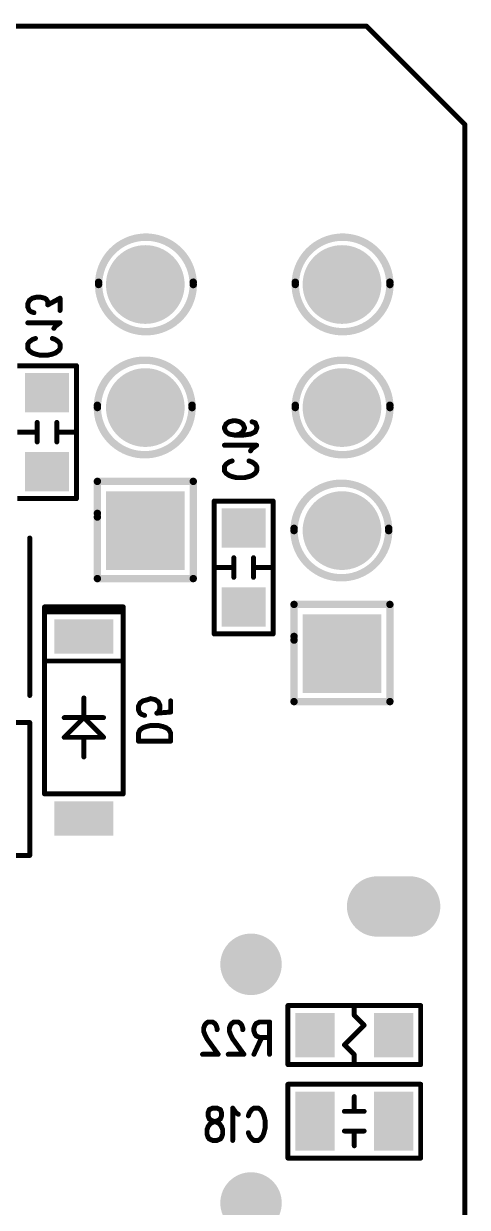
# Model space of a CAD drawing. Extents: x 99.9 to 126.1, y 95.7 to 155.
# Drawn here: x 117.03 to 126.05, y 131 to 155.05 of the extents above; entities that cross this region are included whole.
import ezdxf

# ---------------------------------------------------------------- set-up
doc = ezdxf.new("R2010")
doc.units = 0
doc.layers.get('0').update_dxf_attribs({"linetype": 'CONTINUOUS'})
doc.layers.add('MASK-BOTTOM_PHO', color=4, linetype='CONTINUOUS')
doc.layers.add('SILK-BOTTOM_PHO', color=5, linetype='CONTINUOUS')

# ---------------------------------------------------------------- blocks, each defined once
blk = doc.blocks.new('SQUARE_28')
blk.add_solid([(0.799972, 0.799972), (0.799972, -0.799972), (-0.799972, 0.799972), (-0.799972, -0.799972)])
blk = doc.blocks.new('ROUND_49')
at = {"const_width": 0.799972}
blk.add_lwpolyline([(-0.399986, 0, 1), (0.399986, 0, 1)], format="xyb", close=True, dxfattribs=at)
blk = doc.blocks.new('ROUND_184')
at = {"const_width": 0.624966}
blk.add_lwpolyline([(-0.312484, 0, 1), (0.312484, 0, 1)], format="xyb", close=True, dxfattribs=at)
blk = doc.blocks.new('ROUND_1')
at = {"const_width": 0.050038}
blk.add_lwpolyline([(-0.025018, 0, 1), (0.025018, 0, 1)], format="xyb", close=True, dxfattribs=at)
blk = doc.blocks.new('SQUARE_10')
blk.add_solid([(0.350012, 0.350012), (0.350012, -0.350012), (-0.350012, 0.350012), (-0.350012, -0.350012)])
blk = doc.blocks.new('SQUARE_165')
blk.add_solid([(0.40005, 0.40005), (0.40005, -0.40005), (-0.40005, 0.40005), (-0.40005, -0.40005)])
blk = doc.blocks.new('ROUND_204')
at = {"const_width": 0.61252}
blk.add_lwpolyline([(-0.30626, 0, 1), (0.30626, 0, 1)], format="xyb", close=True, dxfattribs=at)
blk = doc.blocks.new('ROUND_61')
at = {"const_width": 0.075056}
blk.add_lwpolyline([(-0.037528, 0, 1), (0.037528, 0, 1)], format="xyb", close=True, dxfattribs=at)

msp = doc.modelspace()

# ---------------------------------------------------------------- linework, layer by layer
at = {"layer": 'MASK-BOTTOM_PHO'}
for points, const_width in [([(124.000006, 154.999944), (102.00005, 154.999944)], 0.100076), ([(126.000002, 152.999948), (124.000006, 154.999944)], 0.100076), ([(126.000002, 102.00005), (126.000002, 152.999948)], 0.100076), ([(117.54993, 147.550124), (117.450108, 147.550124)], 0.8001), ([(117.54993, 145.949924), (117.450108, 145.949924)], 0.8001), ([(121.549922, 144.800066), (121.4501, 144.800066)], 0.8001), ([(121.549922, 143.20012), (121.4501, 143.20012)], 0.8001), ([(118.000018, 142.599918), (118.49989, 142.599918)], 0.700024), ([(118.000018, 138.8999), (118.49989, 138.8999)], 0.700024), ([(124.887482, 137.112502), (124.212604, 137.112502)], 1.225042), ([(122.94997, 134.450074), (122.94997, 134.549896)], 0.8001), ([(124.549916, 134.450074), (124.549916, 134.549896)], 0.8001), ([(122.94997, 132.5499), (122.94997, 132.94995)], 0.8001), ([(124.549916, 132.5499), (124.549916, 132.94995)], 0.8001)]:
    msp.add_lwpolyline(points, dxfattribs=dict(at, const_width=const_width))
at = {"layer": 'SILK-BOTTOM_PHO'}
for points, const_width in [([(124.000006, 154.999944), (102.00005, 154.999944)], 0.100076), ([(126.000002, 152.999948), (124.000006, 154.999944)], 0.100076), ([(126.000002, 102.00005), (126.000002, 152.999948)], 0.100076), ([(117.140736, 149.427184), (117.109494, 149.359112)], 0.100076), ([(117.109494, 149.359112), (117.109494, 149.290786)], 0.100076), ([(117.20322, 149.47265), (117.140736, 149.427184)], 0.100076), ([(117.296946, 149.49551), (117.20322, 149.47265)], 0.100076), ([(117.35943, 149.49551), (117.296946, 149.49551)], 0.100076), ([(117.453156, 149.47265), (117.35943, 149.49551)], 0.100076), ([(117.484398, 149.450044), (117.453156, 149.47265)], 0.100076), ([(117.51564, 149.404578), (117.484398, 149.450044)], 0.100076), ([(117.765576, 149.47265), (117.51564, 149.336252)], 0.100076), ([(117.51564, 149.336252), (117.51564, 149.404578)], 0.100076), ([(117.765576, 149.222714), (117.765576, 149.47265)], 0.100076), ([(117.109494, 149.290786), (117.140736, 149.222714)], 0.100076), ([(117.140736, 149.222714), (117.171978, 149.200108)], 0.100076), ([(117.171978, 149.200108), (117.234462, 149.177248)], 0.100076), ([(117.765576, 148.972778), (117.109494, 148.972778)], 0.100076), ([(117.640608, 148.858986), (117.67185, 148.904452)], 0.100076), ([(117.67185, 148.904452), (117.765576, 148.972778)], 0.100076), ([(117.109494, 148.540978), (117.140736, 148.586444)], 0.100076), ([(117.140736, 148.586444), (117.20322, 148.63191)], 0.100076), ([(117.20322, 148.63191), (117.265704, 148.654516)], 0.100076), ([(117.609366, 148.654516), (117.67185, 148.63191)], 0.100076), ([(117.67185, 148.63191), (117.734334, 148.586444)], 0.100076), ([(117.734334, 148.586444), (117.765576, 148.540978)], 0.100076), ([(117.109494, 148.450046), (117.109494, 148.540978)], 0.100076), ([(117.140736, 148.40458), (117.109494, 148.450046)], 0.100076), ([(117.20322, 148.359114), (117.140736, 148.40458)], 0.100076), ([(117.265704, 148.336254), (117.20322, 148.359114)], 0.100076), ([(117.67185, 148.359114), (117.609366, 148.336254)], 0.100076), ([(117.734334, 148.40458), (117.67185, 148.359114)], 0.100076), ([(117.765576, 148.450046), (117.734334, 148.40458)], 0.100076), ([(117.765576, 148.540978), (117.765576, 148.450046)], 0.100076), ([(118.100094, 148.100034), (116.899944, 148.100034)], 0.100076), ([(117.35943, 148.313648), (117.265704, 148.336254)], 0.100076), ([(117.51564, 148.313648), (117.35943, 148.313648)], 0.100076), ([(117.609366, 148.336254), (117.51564, 148.313648)], 0.100076), ([(118.100094, 145.400014), (118.100094, 148.100034)], 0.100076), ([(117.299994, 146.949922), (117.299994, 146.550126)], 0.100076), ([(117.700044, 146.949922), (117.700044, 146.550126)], 0.100076), ([(121.109486, 146.847814), (121.140728, 146.915886)], 0.100076), ([(121.140728, 146.915886), (121.203212, 146.961352)], 0.100076), ([(121.203212, 146.961352), (121.296938, 146.984212)], 0.100076), ([(121.296938, 146.984212), (121.32818, 146.984212)], 0.100076), ([(121.32818, 146.984212), (121.421906, 146.961352)], 0.100076), ([(121.421906, 146.961352), (121.48439, 146.915886)], 0.100076), ([(121.48439, 146.915886), (121.515632, 146.847814)], 0.100076), ([(121.671842, 146.961352), (121.734326, 146.938746)], 0.100076), ([(121.734326, 146.938746), (121.765568, 146.87042)], 0.100076), ([(116.899944, 146.750024), (117.299994, 146.750024)], 0.100076), ([(118.100094, 146.750024), (117.700044, 146.750024)], 0.100076), ([(121.109486, 146.824954), (121.109486, 146.847814)], 0.100076), ([(121.140728, 146.756882), (121.109486, 146.824954)], 0.100076), ([(121.203212, 146.711416), (121.140728, 146.756882)], 0.100076), ([(121.32818, 146.688556), (121.203212, 146.711416)], 0.100076), ([(121.421906, 146.711416), (121.32818, 146.688556)], 0.100076), ([(121.48439, 146.688556), (121.32818, 146.688556)], 0.100076), ([(121.48439, 146.756882), (121.421906, 146.711416)], 0.100076), ([(121.515632, 146.824954), (121.48439, 146.756882)], 0.100076), ([(121.6406, 146.711416), (121.48439, 146.688556)], 0.100076), ([(121.515632, 146.847814), (121.515632, 146.824954)], 0.100076), ([(121.734326, 146.756882), (121.6406, 146.711416)], 0.100076), ([(121.765568, 146.824954), (121.734326, 146.756882)], 0.100076), ([(121.765568, 146.87042), (121.765568, 146.824954)], 0.100076), ([(121.765568, 146.484086), (121.109486, 146.484086)], 0.100076), ([(121.6406, 146.370548), (121.671842, 146.416014)], 0.100076), ([(121.671842, 146.416014), (121.765568, 146.484086)], 0.100076), ([(121.109486, 146.052286), (121.140728, 146.097752)], 0.100076), ([(121.109486, 145.961354), (121.109486, 146.052286)], 0.100076), ([(121.140728, 145.915888), (121.109486, 145.961354)], 0.100076), ([(121.140728, 146.097752), (121.203212, 146.143218)], 0.100076), ([(121.203212, 146.143218), (121.265696, 146.165824)], 0.100076), ([(121.609358, 146.165824), (121.671842, 146.143218)], 0.100076), ([(121.671842, 146.143218), (121.734326, 146.097752)], 0.100076), ([(121.734326, 146.097752), (121.765568, 146.052286)], 0.100076), ([(121.765568, 145.961354), (121.734326, 145.915888)], 0.100076), ([(121.765568, 146.052286), (121.765568, 145.961354)], 0.100076), ([(120.474994, 145.750026), (118.525036, 145.750026)], 0.150114), ([(118.525036, 145.750026), (118.525036, 145.02511)], 0.150114), ([(120.474994, 143.774922), (120.474994, 145.750026)], 0.150114), ([(121.203212, 145.870422), (121.140728, 145.915888)], 0.100076), ([(121.265696, 145.847816), (121.203212, 145.870422)], 0.100076), ([(121.359422, 145.824956), (121.265696, 145.847816)], 0.100076), ([(121.515632, 145.824956), (121.359422, 145.824956)], 0.100076), ([(121.609358, 145.847816), (121.515632, 145.824956)], 0.100076), ([(121.671842, 145.870422), (121.609358, 145.847816)], 0.100076), ([(121.734326, 145.915888), (121.671842, 145.870422)], 0.100076), ([(116.899944, 145.400014), (118.100094, 145.400014)], 0.100076), ([(120.899936, 145.349976), (120.899936, 142.649956)], 0.100076), ([(122.100086, 145.349976), (120.899936, 145.349976)], 0.100076), ([(122.100086, 142.649956), (122.100086, 145.349976)], 0.100076), ([(118.525036, 145.10004), (118.525036, 143.774922)], 0.150114), ([(117.14988, 141.400022), (117.14988, 144.599914)], 0.100076), ([(121.299986, 144.200118), (121.299986, 143.800068)], 0.100076), ([(121.700036, 144.200118), (121.700036, 143.800068)], 0.100076), ([(118.525036, 143.774922), (120.474994, 143.774922)], 0.150114), ([(120.899936, 143.999966), (121.299986, 143.999966)], 0.100076), ([(122.100086, 143.999966), (121.700036, 143.999966)], 0.100076), ([(119.050054, 143.20012), (117.450108, 143.20012)], 0.100076), ([(117.450108, 143.20012), (117.450108, 143.100044)], 0.100076), ([(119.050054, 143.100044), (117.450108, 143.100044)], 0.100076), ([(117.450108, 143.100044), (117.450108, 142.100046)], 0.100076), ([(119.050054, 143.100044), (119.050054, 143.20012)], 0.100076), ([(119.050054, 142.100046), (119.050054, 143.100044)], 0.100076), ([(124.474986, 143.249904), (122.525028, 143.249904)], 0.150114), ([(122.525028, 143.249904), (122.525028, 142.524988)], 0.150114), ([(124.474986, 141.275054), (124.474986, 143.249904)], 0.150114), ([(120.899936, 142.649956), (122.100086, 142.649956)], 0.100076), ([(122.525028, 142.599918), (122.525028, 141.275054)], 0.150114), ([(119.050054, 142.100046), (117.450108, 142.100046)], 0.100076), ([(117.450108, 142.100046), (117.450108, 139.400026)], 0.100076), ([(119.050054, 139.400026), (119.050054, 142.100046)], 0.100076), ([(118.249954, 140.949934), (118.249954, 141.349984)], 0.100076), ([(119.390668, 141.245336), (119.359426, 141.177264)], 0.100076), ([(119.359426, 141.177264), (119.359426, 141.109192)], 0.100076), ([(119.453152, 141.290802), (119.390668, 141.245336)], 0.100076), ([(119.546878, 141.313662), (119.453152, 141.290802)], 0.100076), ([(119.609362, 141.336268), (119.546878, 141.313662)], 0.100076), ([(119.703088, 141.313662), (119.609362, 141.336268)], 0.100076), ([(119.765572, 141.268196), (119.703088, 141.313662)], 0.100076), ([(119.796814, 141.200124), (119.765572, 141.268196)], 0.100076), ([(119.765572, 141.063726), (119.796814, 141.131798)], 0.100076), ([(119.796814, 141.131798), (119.796814, 141.200124)], 0.100076), ([(120.015508, 141.290802), (120.015508, 141.063726)], 0.100076), ([(122.525028, 141.275054), (124.474986, 141.275054)], 0.150114), ([(118.650004, 140.949934), (117.849904, 140.949934)], 0.100076), ([(117.849904, 140.549884), (118.249954, 140.949934)], 0.100076), ([(118.249954, 140.949934), (118.650004, 140.549884)], 0.100076), ([(119.359426, 141.109192), (119.390668, 141.040866)], 0.100076), ([(119.390668, 141.040866), (119.42191, 141.01826)], 0.100076), ([(119.42191, 141.01826), (119.484394, 140.9954)], 0.100076), ([(120.015508, 141.063726), (119.73433, 141.040866)], 0.100076), ([(119.73433, 141.040866), (119.765572, 141.063726)], 0.100076), ([(117.14988, 140.850112), (115.65001, 140.850112)], 0.100076), ([(117.14988, 138.150092), (117.14988, 140.850112)], 0.100076), ([(119.390668, 140.699998), (119.359426, 140.631926)], 0.100076), ([(119.453152, 140.745464), (119.390668, 140.699998)], 0.100076), ([(119.515636, 140.76807), (119.453152, 140.745464)], 0.100076), ([(119.609362, 140.79093), (119.515636, 140.76807)], 0.100076), ([(119.765572, 140.79093), (119.609362, 140.79093)], 0.100076), ([(119.859298, 140.76807), (119.765572, 140.79093)], 0.100076), ([(119.921782, 140.745464), (119.859298, 140.76807)], 0.100076), ([(119.984266, 140.699998), (119.921782, 140.745464)], 0.100076), ([(120.015508, 140.631926), (119.984266, 140.699998)], 0.100076), ([(118.650004, 140.549884), (117.849904, 140.549884)], 0.100076), ([(118.249954, 140.549884), (118.249954, 140.150088)], 0.100076), ([(119.359426, 140.631926), (119.359426, 140.472668)], 0.100076), ([(120.015508, 140.472668), (119.359426, 140.472668)], 0.100076), ([(120.015508, 140.472668), (120.015508, 140.631926)], 0.100076), ([(117.450108, 139.400026), (119.050054, 139.400026)], 0.100076), ([(115.65001, 138.150092), (117.14988, 138.150092)], 0.100076), ([(125.10008, 135.10006), (122.40006, 135.10006)], 0.100076), ([(122.40006, 135.10006), (122.40006, 133.89991)], 0.100076), ([(123.75007, 135.10006), (123.75007, 134.899908)], 0.100076), ([(123.75007, 134.899908), (123.949968, 134.70001)], 0.100076), ([(125.10008, 133.89991), (125.10008, 135.10006)], 0.100076), ([(120.709182, 134.703058), (120.686322, 134.640574)], 0.100076), ([(120.686322, 134.640574), (120.686322, 134.57809)], 0.100076), ([(120.731788, 134.7343), (120.709182, 134.703058)], 0.100076), ([(120.777254, 134.765542), (120.731788, 134.7343)], 0.100076), ([(120.868186, 134.765542), (120.777254, 134.765542)], 0.100076), ([(120.913652, 134.7343), (120.868186, 134.765542)], 0.100076), ([(120.936258, 134.703058), (120.913652, 134.7343)], 0.100076), ([(120.959118, 134.640574), (120.936258, 134.703058)], 0.100076), ([(120.959118, 134.609332), (120.959118, 134.640574)], 0.100076), ([(121.231914, 134.703058), (121.209054, 134.640574)], 0.100076), ([(121.209054, 134.640574), (121.209054, 134.57809)], 0.100076), ([(121.25452, 134.7343), (121.231914, 134.703058)], 0.100076), ([(121.299986, 134.765542), (121.25452, 134.7343)], 0.100076), ([(121.390918, 134.765542), (121.299986, 134.765542)], 0.100076), ([(121.436384, 134.7343), (121.390918, 134.765542)], 0.100076), ([(121.45899, 134.703058), (121.436384, 134.7343)], 0.100076), ([(121.48185, 134.640574), (121.45899, 134.703058)], 0.100076), ([(121.48185, 134.609332), (121.48185, 134.640574)], 0.100076), ([(121.731786, 134.703058), (121.70918, 134.640574)], 0.100076), ([(121.70918, 134.640574), (121.70918, 134.57809)], 0.100076), ([(121.754646, 134.7343), (121.731786, 134.703058)], 0.100076), ([(121.822718, 134.765542), (121.754646, 134.7343)], 0.100076), ([(122.027188, 134.765542), (121.822718, 134.765542)], 0.100076), ([(122.027188, 134.765542), (122.027188, 134.10946)], 0.100076), ([(123.949968, 134.70001), (123.549918, 134.29996)], 0.100076), ([(120.686322, 134.57809), (120.709182, 134.515606)], 0.100076), ([(120.709182, 134.515606), (120.754648, 134.42188)], 0.100076), ([(120.754648, 134.42188), (120.981724, 134.10946)], 0.100076), ([(121.209054, 134.57809), (121.231914, 134.515606)], 0.100076), ([(121.231914, 134.515606), (121.27738, 134.42188)], 0.100076), ([(121.27738, 134.42188), (121.504456, 134.10946)], 0.100076), ([(121.70918, 134.57809), (121.731786, 134.515606)], 0.100076), ([(121.868184, 134.453122), (121.70918, 134.10946)], 0.100076), ([(121.731786, 134.515606), (121.754646, 134.484364)], 0.100076), ([(121.754646, 134.484364), (121.822718, 134.453122)], 0.100076), ([(121.822718, 134.453122), (122.027188, 134.453122)], 0.100076), ([(123.549918, 134.29996), (123.75007, 134.100062)], 0.100076), ([(120.981724, 134.10946), (120.663716, 134.10946)], 0.100076), ([(121.504456, 134.10946), (121.186448, 134.10946)], 0.100076), ([(123.75007, 134.100062), (123.75007, 133.89991)], 0.100076), ([(122.40006, 133.89991), (125.10008, 133.89991)], 0.100076), ([(125.10008, 133.500114), (122.40006, 133.500114)], 0.100076), ([(122.40006, 133.500114), (122.40006, 131.99999)], 0.100076), ([(125.10008, 131.99999), (125.10008, 133.500114)], 0.100076), ([(123.75007, 132.94995), (123.75007, 133.249924)], 0.100076), ([(120.777254, 132.921756), (120.800114, 132.984494)], 0.100076), ([(120.800114, 132.984494), (120.868186, 133.015736)], 0.100076), ([(120.868186, 133.015736), (120.959118, 133.015736)], 0.100076), ([(120.959118, 133.015736), (121.02719, 132.984494)], 0.100076), ([(121.02719, 132.984494), (121.05005, 132.921756)], 0.100076), ([(121.345452, 132.921756), (121.27738, 133.015736)], 0.100076), ([(121.27738, 133.015736), (121.27738, 132.3594)], 0.100076), ([(121.618248, 132.921756), (121.663714, 132.984494)], 0.100076), ([(121.663714, 132.984494), (121.70918, 133.015736)], 0.100076), ([(121.70918, 133.015736), (121.800112, 133.015736)], 0.100076), ([(121.800112, 133.015736), (121.845578, 132.984494)], 0.100076), ([(121.845578, 132.984494), (121.89079, 132.921756)], 0.100076), ([(123.949968, 132.94995), (123.549918, 132.94995)], 0.100076), ([(120.777254, 132.859272), (120.777254, 132.921756)], 0.100076), ([(120.800114, 132.796788), (120.777254, 132.859272)], 0.100076), ([(120.84558, 132.765546), (120.800114, 132.796788)], 0.100076), ([(120.890792, 132.734304), (120.82272, 132.703062)], 0.100076), ([(120.936258, 132.734304), (120.84558, 132.765546)], 0.100076), ([(120.981724, 132.765546), (120.890792, 132.734304)], 0.100076), ([(121.004584, 132.703062), (120.936258, 132.734304)], 0.100076), ([(121.02719, 132.796788), (120.981724, 132.765546)], 0.100076), ([(121.05005, 132.859272), (121.02719, 132.796788)], 0.100076), ([(121.05005, 132.921756), (121.05005, 132.859272)], 0.100076), ([(121.390918, 132.890514), (121.345452, 132.921756)], 0.100076), ([(121.595388, 132.859272), (121.618248, 132.921756)], 0.100076), ([(121.89079, 132.921756), (121.91365, 132.859272)], 0.100076), ([(121.91365, 132.859272), (121.936256, 132.765546)], 0.100076), ([(121.936256, 132.765546), (121.936256, 132.609336)], 0.100076), ([(120.777254, 132.640578), (120.754648, 132.578094)], 0.100076), ([(120.754648, 132.578094), (120.754648, 132.484368)], 0.100076), ([(120.754648, 132.484368), (120.777254, 132.421884)], 0.100076), ([(120.82272, 132.703062), (120.777254, 132.640578)], 0.100076), ([(121.05005, 132.640578), (121.004584, 132.703062)], 0.100076), ([(121.072656, 132.578094), (121.05005, 132.640578)], 0.100076), ([(121.05005, 132.421884), (121.072656, 132.484368)], 0.100076), ([(121.072656, 132.484368), (121.072656, 132.578094)], 0.100076), ([(121.618248, 132.453126), (121.595388, 132.51561)], 0.100076), ([(121.91365, 132.51561), (121.89079, 132.453126)], 0.100076), ([(121.936256, 132.609336), (121.91365, 132.51561)], 0.100076), ([(123.949968, 132.5499), (123.549918, 132.5499)], 0.100076), ([(123.75007, 132.5499), (123.75007, 132.249926)], 0.100076), ([(120.777254, 132.421884), (120.800114, 132.390642)], 0.100076), ([(120.800114, 132.390642), (120.868186, 132.3594)], 0.100076), ([(120.868186, 132.3594), (120.959118, 132.3594)], 0.100076), ([(120.959118, 132.3594), (121.02719, 132.390642)], 0.100076), ([(121.02719, 132.390642), (121.05005, 132.421884)], 0.100076), ([(121.663714, 132.390642), (121.618248, 132.453126)], 0.100076), ([(121.70918, 132.3594), (121.663714, 132.390642)], 0.100076), ([(121.800112, 132.3594), (121.70918, 132.3594)], 0.100076), ([(121.845578, 132.390642), (121.800112, 132.3594)], 0.100076), ([(121.89079, 132.453126), (121.845578, 132.390642)], 0.100076), ([(122.40006, 131.99999), (125.10008, 131.99999)], 0.100076)]:
    msp.add_lwpolyline(points, dxfattribs=dict(at, const_width=const_width))
at = {"layer": 'SILK-BOTTOM_PHO', "const_width": 0.150114}
for points in [[(120.474994, 149.749002, 1.000792), (118.549928, 149.750526)], [(124.474986, 149.749002, 1.000792), (122.54992, 149.750526)], [(118.549928, 149.795992, 1.0454509), (120.474994, 149.79777)], [(122.54992, 149.795992, 1.0454509), (124.474986, 149.79777)], [(120.450102, 147.24888, 1.000924), (118.525036, 147.250658)], [(124.474986, 147.24888, 1.000924), (122.54992, 147.250658)], [(118.525036, 147.296124, 1.0455753), (120.449848, 147.297648)], [(122.54992, 147.296124, 1.0455973), (124.474986, 147.297648)], [(124.450094, 144.749012, 1.000792), (122.525028, 144.750536)], [(122.525028, 144.796002, 1.0454787), (124.44984, 144.79778)]]:
    msp.add_lwpolyline(points, format="xyb", dxfattribs=at)

# ---------------------------------------------------------------- block references
at = {"layer": 'MASK-BOTTOM_PHO'}
for name, p in [('ROUND_1', (124.000006, 154.999944)), ('ROUND_1', (126.000002, 152.999948)), ('ROUND_49', (119.499888, 149.750018)), ('ROUND_49', (123.49988, 149.750018)), ('SQUARE_165', (117.450108, 147.550124)), ('SQUARE_165', (117.54993, 147.550124)), ('ROUND_49', (119.499888, 147.249896)), ('ROUND_49', (123.49988, 147.249896)), ('SQUARE_165', (117.450108, 145.949924)), ('SQUARE_165', (117.54993, 145.949924)), ('SQUARE_28', (119.499888, 144.750028)), ('ROUND_49', (123.49988, 144.750028)), ('SQUARE_165', (121.4501, 144.800066)), ('SQUARE_165', (121.549922, 144.800066)), ('SQUARE_165', (121.4501, 143.20012)), ('SQUARE_165', (121.549922, 143.20012)), ('SQUARE_10', (118.000018, 142.599918)), ('SQUARE_10', (118.49989, 142.599918)), ('SQUARE_28', (123.49988, 142.249906)), ('SQUARE_10', (118.000018, 138.8999)), ('SQUARE_10', (118.49989, 138.8999)), ('ROUND_204', (124.212604, 137.112502)), ('ROUND_204', (124.887482, 137.112502)), ('ROUND_184', (121.649998, 135.937498)), ('SQUARE_165', (122.94997, 134.549896)), ('SQUARE_165', (124.549916, 134.549896)), ('SQUARE_165', (122.94997, 134.450074)), ('SQUARE_165', (124.549916, 134.450074)), ('SQUARE_165', (122.94997, 132.94995)), ('SQUARE_165', (124.549916, 132.94995)), ('SQUARE_165', (122.94997, 132.5499)), ('SQUARE_165', (124.549916, 132.5499)), ('ROUND_184', (121.649998, 131.087622))]:
    msp.add_blockref(name, p, dxfattribs=at)
at = {"layer": 'SILK-BOTTOM_PHO'}
for name, p in [('ROUND_1', (124.000006, 154.999944)), ('ROUND_1', (126.000002, 152.999948)), ('ROUND_61', (118.549928, 149.795992)), ('ROUND_61', (120.474994, 149.79777)), ('ROUND_61', (122.54992, 149.795992)), ('ROUND_61', (124.474986, 149.79777)), ('ROUND_61', (118.549928, 149.750526)), ('ROUND_61', (120.474994, 149.749002)), ('ROUND_61', (122.54992, 149.750526)), ('ROUND_61', (124.474986, 149.749002)), ('ROUND_1', (117.109494, 149.359112)), ('ROUND_1', (117.140736, 149.427184)), ('ROUND_1', (117.20322, 149.47265)), ('ROUND_1', (117.296946, 149.49551)), ('ROUND_1', (117.35943, 149.49551)), ('ROUND_1', (117.453156, 149.47265)), ('ROUND_1', (117.484398, 149.450044)), ('ROUND_1', (117.51564, 149.404578)), ('ROUND_1', (117.51564, 149.336252)), ('ROUND_1', (117.765576, 149.47265)), ('ROUND_1', (117.109494, 149.290786)), ('ROUND_1', (117.140736, 149.222714)), ('ROUND_1', (117.171978, 149.200108)), ('ROUND_1', (117.234462, 149.177248)), ('ROUND_1', (117.765576, 149.222714)), ('ROUND_1', (117.109494, 148.972778)), ('ROUND_1', (117.640608, 148.858986)), ('ROUND_1', (117.67185, 148.904452)), ('ROUND_1', (117.765576, 148.972778)), ('ROUND_1', (117.140736, 148.586444)), ('ROUND_1', (117.20322, 148.63191)), ('ROUND_1', (117.265704, 148.654516)), ('ROUND_1', (117.609366, 148.654516)), ('ROUND_1', (117.67185, 148.63191)), ('ROUND_1', (117.734334, 148.586444)), ('ROUND_1', (117.109494, 148.540978)), ('ROUND_1', (117.109494, 148.450046)), ('ROUND_1', (117.140736, 148.40458)), ('ROUND_1', (117.20322, 148.359114)), ('ROUND_1', (117.67185, 148.359114)), ('ROUND_1', (117.734334, 148.40458)), ('ROUND_1', (117.765576, 148.540978)), ('ROUND_1', (117.765576, 148.450046)), ('ROUND_1', (117.265704, 148.336254)), ('ROUND_1', (117.35943, 148.313648)), ('ROUND_1', (117.51564, 148.313648)), ('ROUND_1', (117.609366, 148.336254)), ('ROUND_1', (118.100094, 148.100034)), ('ROUND_61', (118.525036, 147.296124)), ('ROUND_61', (118.525036, 147.250658)), ('ROUND_61', (120.449848, 147.297648)), ('ROUND_61', (120.450102, 147.24888)), ('ROUND_61', (122.54992, 147.296124)), ('ROUND_61', (122.54992, 147.250658)), ('ROUND_61', (124.474986, 147.297648)), ('ROUND_61', (124.474986, 147.24888)), ('ROUND_1', (117.299994, 146.949922)), ('ROUND_1', (117.700044, 146.949922)), ('ROUND_1', (121.140728, 146.915886)), ('ROUND_1', (121.203212, 146.961352)), ('ROUND_1', (121.296938, 146.984212)), ('ROUND_1', (121.32818, 146.984212)), ('ROUND_1', (121.421906, 146.961352)), ('ROUND_1', (121.48439, 146.915886)), ('ROUND_1', (121.671842, 146.961352)), ('ROUND_1', (121.734326, 146.938746)), ('ROUND_1', (117.299994, 146.750024)), ('ROUND_1', (117.700044, 146.750024)), ('ROUND_1', (118.100094, 146.750024)), ('ROUND_1', (121.109486, 146.847814)), ('ROUND_1', (121.109486, 146.824954)), ('ROUND_1', (121.140728, 146.756882)), ('ROUND_1', (121.203212, 146.711416)), ('ROUND_1', (121.32818, 146.688556)), ('ROUND_1', (121.32818, 146.688556)), ('ROUND_1', (121.421906, 146.711416)), ('ROUND_1', (121.48439, 146.756882)), ('ROUND_1', (121.48439, 146.688556)), ('ROUND_1', (121.515632, 146.847814)), ('ROUND_1', (121.515632, 146.824954)), ('ROUND_1', (121.6406, 146.711416)), ('ROUND_1', (121.734326, 146.756882)), ('ROUND_1', (121.765568, 146.87042)), ('ROUND_1', (121.765568, 146.824954)), ('ROUND_1', (117.299994, 146.550126)), ('ROUND_1', (117.700044, 146.550126)), ('ROUND_1', (121.109486, 146.484086)), ('ROUND_1', (121.671842, 146.416014)), ('ROUND_1', (121.765568, 146.484086)), ('ROUND_1', (121.6406, 146.370548)), ('ROUND_1', (121.109486, 146.052286)), ('ROUND_1', (121.109486, 145.961354)), ('ROUND_1', (121.140728, 146.097752)), ('ROUND_1', (121.203212, 146.143218)), ('ROUND_1', (121.265696, 146.165824)), ('ROUND_1', (121.609358, 146.165824)), ('ROUND_1', (121.671842, 146.143218)), ('ROUND_1', (121.734326, 146.097752)), ('ROUND_1', (121.765568, 146.052286)), ('ROUND_1', (121.765568, 145.961354)), ('ROUND_61', (118.525036, 145.750026)), ('ROUND_61', (120.474994, 145.750026)), ('ROUND_1', (121.140728, 145.915888)), ('ROUND_1', (121.203212, 145.870422)), ('ROUND_1', (121.265696, 145.847816)), ('ROUND_1', (121.359422, 145.824956)), ('ROUND_1', (121.515632, 145.824956)), ('ROUND_1', (121.609358, 145.847816)), ('ROUND_1', (121.671842, 145.870422)), ('ROUND_1', (121.734326, 145.915888)), ('ROUND_1', (118.100094, 145.400014)), ('ROUND_1', (120.899936, 145.349976)), ('ROUND_1', (120.899936, 145.349976)), ('ROUND_1', (122.100086, 145.349976)), ('ROUND_61', (118.525036, 145.10004)), ('ROUND_61', (118.525036, 145.02511)), ('ROUND_61', (122.525028, 144.796002)), ('ROUND_61', (122.525028, 144.750536)), ('ROUND_61', (124.44984, 144.79778)), ('ROUND_61', (124.450094, 144.749012)), ('ROUND_1', (117.14988, 144.599914)), ('ROUND_1', (121.299986, 144.200118)), ('ROUND_1', (121.700036, 144.200118)), ('ROUND_61', (118.525036, 143.774922)), ('ROUND_61', (120.474994, 143.774922)), ('ROUND_1', (120.899936, 143.999966)), ('ROUND_1', (121.299986, 143.999966)), ('ROUND_1', (121.299986, 143.800068)), ('ROUND_1', (121.700036, 143.999966)), ('ROUND_1', (121.700036, 143.800068)), ('ROUND_1', (122.100086, 143.999966)), ('ROUND_1', (117.450108, 143.20012)), ('ROUND_1', (117.450108, 143.100044)), ('ROUND_1', (117.450108, 143.100044)), ('ROUND_1', (119.050054, 143.20012)), ('ROUND_1', (119.050054, 143.100044)), ('ROUND_1', (119.050054, 143.100044)), ('ROUND_61', (122.525028, 143.249904)), ('ROUND_61', (124.474986, 143.249904)), ('ROUND_1', (120.899936, 142.649956)), ('ROUND_1', (122.100086, 142.649956)), ('ROUND_61', (122.525028, 142.599918)), ('ROUND_61', (122.525028, 142.524988)), ('ROUND_1', (117.450108, 142.100046)), ('ROUND_1', (117.450108, 142.100046)), ('ROUND_1', (119.050054, 142.100046)), ('ROUND_1', (119.050054, 142.100046)), ('ROUND_1', (117.14988, 141.400022)), ('ROUND_1', (118.249954, 141.349984)), ('ROUND_1', (119.359426, 141.177264)), ('ROUND_1', (119.390668, 141.245336)), ('ROUND_1', (119.453152, 141.290802)), ('ROUND_1', (119.546878, 141.313662)), ('ROUND_1', (119.609362, 141.336268)), ('ROUND_1', (119.703088, 141.313662)), ('ROUND_1', (119.765572, 141.268196)), ('ROUND_1', (119.796814, 141.200124)), ('ROUND_1', (119.796814, 141.131798)), ('ROUND_1', (120.015508, 141.290802)), ('ROUND_61', (122.525028, 141.275054)), ('ROUND_61', (124.474986, 141.275054)), ('ROUND_1', (117.849904, 140.949934)), ('ROUND_1', (118.249954, 140.949934)), ('ROUND_1', (118.249954, 140.949934)), ('ROUND_1', (118.650004, 140.949934)), ('ROUND_1', (119.359426, 141.109192)), ('ROUND_1', (119.390668, 141.040866)), ('ROUND_1', (119.42191, 141.01826)), ('ROUND_1', (119.484394, 140.9954)), ('ROUND_1', (119.73433, 141.040866)), ('ROUND_1', (119.765572, 141.063726)), ('ROUND_1', (120.015508, 141.063726)), ('ROUND_1', (117.14988, 140.850112)), ('ROUND_1', (119.390668, 140.699998)), ('ROUND_1', (119.453152, 140.745464)), ('ROUND_1', (119.515636, 140.76807)), ('ROUND_1', (119.609362, 140.79093)), ('ROUND_1', (119.765572, 140.79093)), ('ROUND_1', (119.859298, 140.76807)), ('ROUND_1', (119.921782, 140.745464)), ('ROUND_1', (119.984266, 140.699998)), ('ROUND_1', (117.849904, 140.549884)), ('ROUND_1', (118.249954, 140.549884)), ('ROUND_1', (118.650004, 140.549884)), ('ROUND_1', (118.650004, 140.549884)), ('ROUND_1', (119.359426, 140.631926)), ('ROUND_1', (119.359426, 140.472668)), ('ROUND_1', (119.359426, 140.472668)), ('ROUND_1', (120.015508, 140.631926)), ('ROUND_1', (120.015508, 140.472668)), ('ROUND_1', (120.015508, 140.472668)), ('ROUND_1', (118.249954, 140.150088)), ('ROUND_1', (117.450108, 139.400026)), ('ROUND_1', (119.050054, 139.400026)), ('ROUND_1', (119.050054, 139.400026)), ('ROUND_1', (117.14988, 138.150092)), ('ROUND_1', (122.40006, 135.10006)), ('ROUND_1', (123.75007, 135.10006)), ('ROUND_1', (123.75007, 134.899908)), ('ROUND_1', (125.10008, 135.10006)), ('ROUND_1', (125.10008, 135.10006)), ('ROUND_1', (120.686322, 134.640574)), ('ROUND_1', (120.709182, 134.703058)), ('ROUND_1', (120.731788, 134.7343)), ('ROUND_1', (120.777254, 134.765542)), ('ROUND_1', (120.868186, 134.765542)), ('ROUND_1', (120.913652, 134.7343)), ('ROUND_1', (120.936258, 134.703058)), ('ROUND_1', (120.959118, 134.640574)), ('ROUND_1', (121.209054, 134.640574)), ('ROUND_1', (121.231914, 134.703058)), ('ROUND_1', (121.25452, 134.7343)), ('ROUND_1', (121.299986, 134.765542)), ('ROUND_1', (121.390918, 134.765542)), ('ROUND_1', (121.436384, 134.7343)), ('ROUND_1', (121.45899, 134.703058)), ('ROUND_1', (121.48185, 134.640574)), ('ROUND_1', (121.70918, 134.640574)), ('ROUND_1', (121.731786, 134.703058)), ('ROUND_1', (121.754646, 134.7343)), ('ROUND_1', (121.822718, 134.765542)), ('ROUND_1', (122.027188, 134.765542)), ('ROUND_1', (122.027188, 134.765542)), ('ROUND_1', (123.949968, 134.70001)), ('ROUND_1', (120.686322, 134.57809)), ('ROUND_1', (120.709182, 134.515606)), ('ROUND_1', (120.754648, 134.42188)), ('ROUND_1', (120.959118, 134.609332)), ('ROUND_1', (121.209054, 134.57809)), ('ROUND_1', (121.231914, 134.515606)), ('ROUND_1', (121.27738, 134.42188)), ('ROUND_1', (121.48185, 134.609332)), ('ROUND_1', (121.70918, 134.57809)), ('ROUND_1', (121.731786, 134.515606)), ('ROUND_1', (121.754646, 134.484364)), ('ROUND_1', (121.822718, 134.453122)), ('ROUND_1', (121.868184, 134.453122)), ('ROUND_1', (122.027188, 134.453122)), ('ROUND_1', (123.549918, 134.29996)), ('ROUND_1', (120.663716, 134.10946)), ('ROUND_1', (120.981724, 134.10946)), ('ROUND_1', (121.186448, 134.10946)), ('ROUND_1', (121.504456, 134.10946)), ('ROUND_1', (121.70918, 134.10946)), ('ROUND_1', (122.027188, 134.10946)), ('ROUND_1', (123.75007, 134.100062)), ('ROUND_1', (122.40006, 133.89991)), ('ROUND_1', (123.75007, 133.89991)), ('ROUND_1', (125.10008, 133.89991)), ('ROUND_1', (122.40006, 133.500114)), ('ROUND_1', (125.10008, 133.500114)), ('ROUND_1', (125.10008, 133.500114)), ('ROUND_1', (123.75007, 133.249924)), ('ROUND_1', (120.800114, 132.984494)), ('ROUND_1', (120.868186, 133.015736)), ('ROUND_1', (120.959118, 133.015736)), ('ROUND_1', (120.959118, 133.015736)), ('ROUND_1', (121.02719, 132.984494)), ('ROUND_1', (121.27738, 133.015736)), ('ROUND_1', (121.663714, 132.984494)), ('ROUND_1', (121.70918, 133.015736)), ('ROUND_1', (121.800112, 133.015736)), ('ROUND_1', (121.845578, 132.984494)), ('ROUND_1', (123.549918, 132.94995)), ('ROUND_1', (123.75007, 132.94995)), ('ROUND_1', (123.949968, 132.94995)), ('ROUND_1', (120.777254, 132.921756)), ('ROUND_1', (120.777254, 132.859272)), ('ROUND_1', (120.800114, 132.796788)), ('ROUND_1', (120.84558, 132.765546)), ('ROUND_1', (120.890792, 132.734304)), ('ROUND_1', (120.936258, 132.734304)), ('ROUND_1', (120.981724, 132.765546)), ('ROUND_1', (121.02719, 132.796788)), ('ROUND_1', (121.05005, 132.921756)), ('ROUND_1', (121.05005, 132.859272)), ('ROUND_1', (121.345452, 132.921756)), ('ROUND_1', (121.390918, 132.890514)), ('ROUND_1', (121.595388, 132.859272)), ('ROUND_1', (121.618248, 132.921756)), ('ROUND_1', (121.89079, 132.921756)), ('ROUND_1', (121.91365, 132.859272)), ('ROUND_1', (121.936256, 132.765546)), ('ROUND_1', (120.754648, 132.578094)), ('ROUND_1', (120.754648, 132.484368)), ('ROUND_1', (120.777254, 132.640578)), ('ROUND_1', (120.82272, 132.703062)), ('ROUND_1', (121.004584, 132.703062)), ('ROUND_1', (121.05005, 132.640578)), ('ROUND_1', (121.072656, 132.578094)), ('ROUND_1', (121.072656, 132.484368)), ('ROUND_1', (121.595388, 132.51561)), ('ROUND_1', (121.91365, 132.51561)), ('ROUND_1', (121.936256, 132.609336)), ('ROUND_1', (123.549918, 132.5499)), ('ROUND_1', (123.75007, 132.5499)), ('ROUND_1', (123.949968, 132.5499)), ('ROUND_1', (120.777254, 132.421884)), ('ROUND_1', (120.800114, 132.390642)), ('ROUND_1', (120.868186, 132.3594)), ('ROUND_1', (120.959118, 132.3594)), ('ROUND_1', (121.02719, 132.390642)), ('ROUND_1', (121.05005, 132.421884)), ('ROUND_1', (121.27738, 132.3594)), ('ROUND_1', (121.618248, 132.453126)), ('ROUND_1', (121.663714, 132.390642)), ('ROUND_1', (121.70918, 132.3594)), ('ROUND_1', (121.800112, 132.3594)), ('ROUND_1', (121.845578, 132.390642)), ('ROUND_1', (121.89079, 132.453126)), ('ROUND_1', (123.75007, 132.249926)), ('ROUND_1', (122.40006, 131.99999)), ('ROUND_1', (125.10008, 131.99999))]:
    msp.add_blockref(name, p, dxfattribs=at)

doc.saveas('drawing.dxf')
